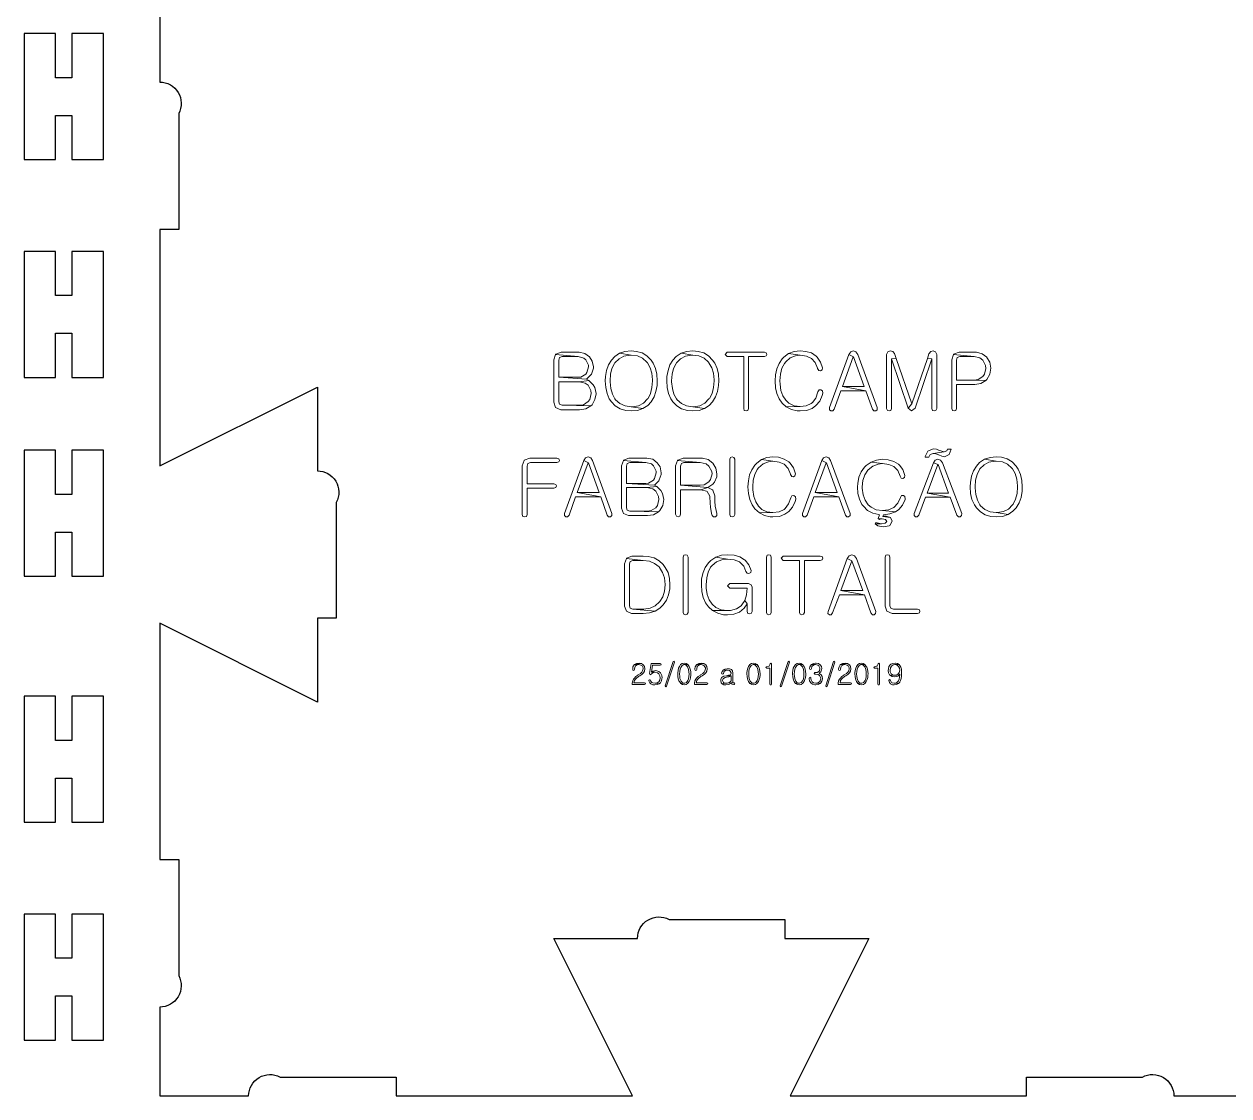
# Model space of a CAD drawing. Header units: inches. Extents: x 1074 to 1471, y 20 to 395.
# Drawn here: x 1074 to 1265.2, y 19.6 to 189.7 of the extents above; entities that cross this region are included whole.
import ezdxf

# ---------------------------------------------------------------- set-up
doc = ezdxf.new("R2010")
doc.units = ezdxf.units.IN
doc.header["$MEASUREMENT"] = 0
doc.layers.add('Texto', color=50, linetype='Continuous')

msp = doc.modelspace()

# ---------------------------------------------------------------- linework, layer by layer
msp.add_lwpolyline([(1095.56, 208.66), (1095.56, 180.46, -0.56619), (1098.56, 175.46), (1098.56, 157.06), (1095.56, 157.06), (1095.56, 119.56), (1120.56, 132.06), (1120.56, 118.76, -0.56619), (1123.56, 113.76), (1123.56, 95.36), (1120.56, 95.36), (1120.56, 82.06), (1095.56, 94.56), (1095.56, 57.06), (1098.56, 57.06), (1098.56, 38.66, -0.56619), (1095.56, 33.66), (1095.56, 19.56), (1109.66, 19.56, -0.56619), (1114.66, 22.56), (1133.06, 22.56), (1133.06, 19.56), (1170.56, 19.56), (1158.06, 44.56), (1171.36, 44.56, -0.56619), (1176.36, 47.56), (1194.76, 47.56), (1194.76, 44.56), (1208.06, 44.56), (1195.56, 19.56), (1233.06, 19.56), (1233.06, 22.56), (1251.46, 22.56, -0.56619), (1256.46, 19.56), (1284.66, 19.56, -0.56619)], format="xyb")
for points in [[(1086.63, 168.15), (1086.63, 188.15), (1081.63, 188.15), (1081.63, 181.15), (1079.03, 181.15), (1079.03, 188.15), (1074.03, 188.15), (1074.03, 168.15), (1079.03, 168.15), (1079.03, 175.15), (1081.63, 175.15), (1081.63, 168.15), (1086.63, 168.15)], [(1086.63, 133.59), (1086.63, 153.59), (1081.63, 153.59), (1081.63, 146.59), (1079.03, 146.59), (1079.03, 153.59), (1074.03, 153.59), (1074.03, 133.59), (1079.03, 133.59), (1079.03, 140.59), (1081.63, 140.59), (1081.63, 133.59), (1086.63, 133.59)], [(1086.63, 102.02), (1086.63, 122.02), (1081.63, 122.02), (1081.63, 115.02), (1079.03, 115.02), (1079.03, 122.02), (1074.03, 122.02), (1074.03, 102.02), (1079.03, 102.02), (1079.03, 109.02), (1081.63, 109.02), (1081.63, 102.02), (1086.63, 102.02)], [(1086.63, 62.98), (1086.63, 82.98), (1081.63, 82.98), (1081.63, 75.98), (1079.03, 75.98), (1079.03, 82.98), (1074.03, 82.98), (1074.03, 62.98), (1079.03, 62.98), (1079.03, 69.98), (1081.63, 69.98), (1081.63, 62.98), (1086.63, 62.98)], [(1086.63, 28.42), (1086.63, 48.42), (1081.63, 48.42), (1081.63, 41.42), (1079.03, 41.42), (1079.03, 48.42), (1074.03, 48.42), (1074.03, 28.42), (1079.03, 28.42), (1079.03, 35.42), (1081.63, 35.42), (1081.63, 28.42), (1086.63, 28.42)]]:
    msp.add_lwpolyline(points)
at = {"layer": 'Texto', "lineweight": 0}
for points in [[(1172.22, 128.64), (1172.98, 129.14), (1173.5, 129.71), (1173.98, 130.48), (1174.29, 131.36), (1174.48, 132.31), (1174.5, 133.03), (1174.43, 134.08), (1174.22, 135), (1173.84, 135.84), (1173.5, 136.34), (1172.86, 137.01), (1172.1, 137.46), (1171.22, 137.72), (1170.36, 137.79), (1169.36, 137.7), (1168.5, 137.41), (1170.36, 137.13), (1171.36, 137.01), (1172.17, 136.63), (1172.84, 136.03), (1172.93, 135.89), (1173.36, 135.12), (1173.62, 134.24), (1173.74, 133.19), (1173.74, 133.03), (1173.65, 131.98), (1173.41, 131.05), (1173.03, 130.26), (1172.93, 130.17), (1172.29, 129.5), (1171.5, 129.09), (1170.55, 128.93), (1170.36, 128.93)], [(1181.99, 128.64), (1182.75, 129.14), (1183.27, 129.71), (1183.75, 130.48), (1184.06, 131.36), (1184.23, 132.31), (1184.27, 133.03), (1184.2, 134.08), (1183.99, 135), (1183.61, 135.84), (1183.27, 136.34), (1182.63, 137.01), (1181.87, 137.46), (1180.99, 137.72), (1180.13, 137.79), (1179.13, 137.7), (1178.27, 137.41), (1180.13, 137.13), (1181.11, 137.01), (1181.94, 136.63), (1182.61, 136.03), (1182.7, 135.89), (1183.13, 135.12), (1183.39, 134.24), (1183.51, 133.19), (1183.51, 133.03), (1183.42, 131.98), (1183.18, 131.05), (1182.77, 130.26), (1182.7, 130.17), (1182.06, 129.5), (1181.27, 129.09), (1180.32, 128.93), (1180.13, 128.93)], [(1212.42, 136.58), (1212.13, 137.36), (1211.87, 137.7), (1211.44, 137.79), (1211.06, 137.63), (1210.89, 137.2), (1210.89, 128.64), (1211.01, 128.36), (1211.27, 128.26), (1211.54, 128.36), (1211.66, 128.64), (1211.66, 136.53)], [(1158.37, 137.22), (1158.08, 136.39), (1158.08, 129.64), (1158.37, 128.83), (1159.2, 128.45), (1162.18, 128.45), (1163.16, 128.62), (1163.95, 129.07)], [(1162.09, 137.58), (1159.25, 137.58), (1158.39, 137.27), (1158.37, 137.22), (1161.95, 136.89), (1162.85, 136.65), (1163.16, 136.39), (1163.57, 135.55), (1163.59, 135.24), (1163.33, 134.34), (1163.16, 134.12), (1162.37, 133.65), (1161.95, 133.6), (1158.85, 133.6), (1163.28, 133.31), (1163.97, 133.98), (1164.07, 134.12), (1164.35, 135.03), (1164.35, 135.24), (1164.19, 136.17), (1163.76, 136.86), (1163.02, 137.39), (1162.09, 137.58)], [(1158.85, 133.6), (1158.85, 136.34), (1158.97, 136.72), (1159.4, 136.89), (1161.95, 136.89)], [(1168.5, 137.41), (1167.74, 136.91), (1167.21, 136.34), (1166.74, 135.58), (1166.43, 134.69), (1166.26, 133.74), (1166.23, 133.03), (1166.31, 131.98), (1166.52, 131.05), (1166.88, 130.21), (1167.21, 129.71), (1167.83, 129.07), (1168.62, 128.59), (1169.5, 128.33), (1170.36, 128.26), (1171.36, 128.36), (1172.22, 128.64), (1170.36, 128.93), (1169.38, 129.05), (1168.55, 129.43), (1167.88, 130.02), (1167.78, 130.17), (1167.38, 130.93), (1167.12, 131.81), (1167, 132.86), (1167, 133.03), (1167.09, 134.1), (1167.31, 135), (1167.71, 135.79), (1167.78, 135.89), (1168.43, 136.55), (1169.21, 136.96), (1170.19, 137.13), (1170.36, 137.13)], [(1178.27, 137.41), (1177.51, 136.91), (1176.96, 136.34), (1176.51, 135.58), (1176.2, 134.69), (1176.03, 133.74), (1176.01, 133.03), (1176.08, 131.98), (1176.29, 131.05), (1176.65, 130.21), (1176.96, 129.71), (1177.6, 129.07), (1178.36, 128.59), (1179.27, 128.33), (1180.13, 128.26), (1181.13, 128.36), (1181.99, 128.64), (1180.13, 128.93), (1179.15, 129.05), (1178.32, 129.43), (1177.65, 130.02), (1177.55, 130.17), (1177.13, 130.93), (1176.89, 131.81), (1176.77, 132.86), (1176.77, 133.03), (1176.84, 134.1), (1177.08, 135), (1177.48, 135.79), (1177.55, 135.89), (1178.2, 136.55), (1178.98, 136.96), (1179.94, 137.13), (1180.13, 137.13)], [(1195.33, 137.36), (1194.59, 136.82), (1194.31, 136.51), (1193.81, 135.77), (1193.45, 134.93), (1193.24, 133.98), (1193.19, 133.03), (1193.26, 131.95), (1193.47, 131.02), (1193.83, 130.19), (1194.31, 129.52), (1194.97, 128.9), (1197.17, 128.95), (1196.19, 129.07), (1195.38, 129.48), (1194.88, 129.95), (1194.4, 130.64), (1194.12, 131.53), (1193.97, 132.53), (1193.95, 133.03), (1194.02, 134.1), (1194.26, 135.03), (1194.66, 135.79), (1194.88, 136.08), (1195.57, 136.7), (1196.43, 137.03), (1197.17, 137.1)], [(1204.89, 137.22), (1201.84, 128.81), (1201.81, 128.45), (1202.05, 128.26), (1202.34, 128.28), (1202.58, 128.57), (1203.63, 131.45), (1207.6, 131.45)], [(1203.86, 132.12), (1205.6, 136.84), (1205.63, 136.84)], [(1214.3, 128.71), (1214.85, 128.26), (1215.42, 128.71), (1218.04, 136.53)], [(1217.35, 136.6), (1214.87, 129.38)], [(1221.97, 133.15), (1221.97, 136.34), (1222.09, 136.72), (1222.52, 136.89), (1224.76, 136.89), (1221.5, 137.22), (1221.21, 136.39), (1221.21, 128.64), (1221.33, 128.36), (1221.59, 128.26), (1221.86, 128.36), (1221.97, 128.64), (1221.97, 132.48), (1224.86, 132.48), (1225.81, 132.62), (1226.6, 133.1)], [(1225.12, 137.58), (1222.38, 137.58), (1221.52, 137.27), (1221.5, 137.22)], [(1224.76, 136.89), (1225.69, 136.67), (1226.15, 136.32), (1226.57, 135.48), (1226.62, 135), (1226.41, 134.1), (1226.15, 133.74), (1225.41, 133.24), (1224.76, 133.15), (1221.97, 133.15), (1226.6, 133.1), (1226.76, 133.27), (1227.24, 134.08), (1227.41, 135.03), (1227.24, 135.98), (1226.79, 136.77), (1226.76, 136.79), (1226.05, 137.34), (1225.12, 137.58)], [(1159.4, 129.17), (1158.97, 129.33), (1158.85, 129.69), (1158.85, 132.91), (1162.11, 132.91), (1163.66, 133.1), (1163.28, 133.31)], [(1162.11, 132.91), (1163.04, 132.69), (1163.52, 132.34), (1163.95, 131.5), (1163.99, 131.02), (1163.78, 130.1), (1163.54, 129.74), (1162.78, 129.24), (1162.18, 129.17), (1159.4, 129.17), (1163.95, 129.07), (1164.14, 129.26), (1164.61, 130.07), (1164.78, 131), (1164.78, 131.02), (1164.59, 131.98), (1164.33, 132.43), (1163.66, 133.1)], [(1194.97, 128.9), (1195.78, 128.48), (1196.71, 128.26), (1197.17, 128.26), (1198.19, 128.36), (1199.05, 128.67), (1199.67, 129.12), (1200.27, 129.81), (1200.67, 130.69), (1200.77, 131.07), (1200.72, 131.45), (1200.46, 131.62), (1200.17, 131.6), (1199.98, 131.31), (1199.65, 130.31), (1199.12, 129.6), (1198.93, 129.45), (1198.14, 129.07), (1197.17, 128.95)], [(1172.84, 120.78), (1170, 120.78), (1169.14, 120.44), (1169.12, 120.4), (1172.67, 120.09), (1173.6, 119.85), (1173.91, 119.56), (1174.31, 118.73), (1174.34, 118.42), (1174.08, 117.54), (1173.91, 117.3), (1173.12, 116.82), (1172.67, 116.77), (1169.6, 116.77), (1174.03, 116.51), (1174.72, 117.16), (1174.81, 117.32), (1175.1, 118.2), (1175.1, 118.42), (1174.93, 119.37), (1174.5, 120.04), (1173.77, 120.59), (1172.84, 120.78)], [(1181.32, 120.09), (1182.25, 119.87), (1182.7, 119.51), (1183.13, 118.68), (1183.18, 118.28), (1182.94, 117.37), (1182.7, 117.04), (1181.94, 116.56), (1181.32, 116.46), (1178.17, 116.46), (1182.49, 116.13), (1183.3, 116.63), (1183.56, 116.94), (1183.92, 117.8), (1183.96, 118.28), (1183.8, 119.2), (1183.32, 119.99), (1182.58, 120.54), (1181.68, 120.75), (1181.39, 120.78), (1178.6, 120.78), (1177.75, 120.44), (1177.7, 120.4)], [(1186.01, 120.59), (1186.01, 111.84), (1186.13, 111.53), (1186.4, 111.44), (1186.66, 111.53), (1186.78, 111.84), (1186.78, 120.59), (1186.66, 120.9), (1186.4, 120.99), (1186.13, 120.9), (1186.01, 120.59)], [(1191.04, 120.54), (1190.3, 119.99), (1189.99, 119.68), (1189.49, 118.94), (1189.14, 118.11), (1188.95, 117.16), (1188.87, 116.2), (1188.95, 115.15), (1189.16, 114.2), (1189.54, 113.37), (1189.99, 112.72), (1190.69, 112.08), (1192.85, 112.13), (1191.9, 112.27), (1191.07, 112.65), (1190.57, 113.13), (1190.11, 113.84), (1189.8, 114.7), (1189.66, 115.73), (1189.66, 116.2), (1189.73, 117.27), (1189.97, 118.2), (1190.35, 118.99), (1190.57, 119.25), (1191.28, 119.87), (1192.14, 120.21), (1192.85, 120.3)], [(1218.26, 121.52), (1218.69, 121.45), (1219.14, 121.28), (1219.19, 121.28), (1219.64, 121.09), (1220.09, 120.99), (1220.83, 121.33), (1221.12, 122.21), (1220.52, 122.21), (1220.43, 121.92), (1220.04, 121.8)], [(1226.41, 120.59), (1225.64, 120.09), (1225.12, 119.51), (1224.67, 118.75), (1224.36, 117.89), (1224.19, 116.92), (1224.14, 116.2), (1224.21, 115.15), (1224.43, 114.22), (1224.81, 113.39), (1225.12, 112.91), (1225.76, 112.25), (1226.53, 111.77), (1227.41, 111.51), (1228.27, 111.44), (1229.27, 111.53), (1230.15, 111.84), (1228.27, 112.13), (1227.29, 112.25), (1226.45, 112.6), (1225.79, 113.22), (1225.69, 113.34), (1225.29, 114.11), (1225.03, 115.01), (1224.93, 116.04), (1224.91, 116.2), (1225, 117.27), (1225.24, 118.2), (1225.62, 118.97), (1225.69, 119.09), (1226.34, 119.73), (1227.12, 120.13), (1228.1, 120.3), (1228.27, 120.3)], [(1230.15, 111.84), (1230.89, 112.34), (1231.44, 112.91), (1231.89, 113.68), (1232.22, 114.53), (1232.39, 115.51), (1232.41, 116.2), (1232.34, 117.25), (1232.13, 118.18), (1231.75, 119.01), (1231.44, 119.51), (1230.79, 120.18), (1230.01, 120.66), (1229.12, 120.92), (1228.27, 120.99), (1227.29, 120.9), (1226.41, 120.59), (1228.27, 120.3), (1229.27, 120.18), (1230.08, 119.82), (1230.77, 119.2), (1230.86, 119.09), (1231.27, 118.32), (1231.53, 117.42), (1231.65, 116.39), (1231.65, 116.2), (1231.58, 115.15), (1231.34, 114.25), (1230.94, 113.46), (1230.86, 113.34), (1230.22, 112.7), (1229.41, 112.29), (1228.46, 112.13), (1228.27, 112.13)], [(1162.83, 120.4), (1159.75, 111.98), (1159.75, 111.65), (1159.97, 111.44), (1160.25, 111.46), (1160.49, 111.75), (1161.54, 114.63), (1165.52, 114.63)], [(1161.8, 115.32), (1163.52, 120.04), (1163.57, 120.04)], [(1169.12, 120.4), (1168.83, 119.56), (1168.83, 112.84), (1169.12, 112.01), (1169.95, 111.65), (1172.93, 111.65), (1173.91, 111.79), (1174.69, 112.27)], [(1169.6, 116.77), (1169.6, 119.51), (1169.71, 119.9), (1170.14, 120.09), (1172.67, 120.09)], [(1178.17, 116.46), (1178.17, 119.51), (1178.32, 119.9), (1178.72, 120.09), (1181.32, 120.09), (1177.7, 120.4), (1177.41, 119.56), (1177.41, 111.87), (1177.53, 111.56), (1177.79, 111.44), (1178.05, 111.56), (1178.17, 111.87), (1178.17, 115.77), (1181.39, 115.77), (1182.49, 116.13)], [(1200.6, 120.4), (1197.52, 111.98), (1197.52, 111.65), (1197.74, 111.44), (1198.02, 111.46), (1198.26, 111.75), (1199.31, 114.63), (1203.29, 114.63)], [(1199.57, 115.32), (1201.29, 120.04), (1201.34, 120.04)], [(1208.42, 120.13), (1207.65, 119.61), (1207.37, 119.32), (1206.84, 118.59), (1206.48, 117.73), (1206.29, 116.77), (1206.27, 116.23), (1206.34, 115.18), (1206.58, 114.25), (1206.96, 113.44), (1207.2, 113.13), (1207.87, 112.48), (1208.68, 112.03), (1209.63, 111.82), (1209.77, 111.79), (1209.56, 111.2)], [(1210.25, 112.46), (1209.25, 112.58), (1208.44, 112.99), (1207.94, 113.39), (1207.46, 114.11), (1207.15, 114.96), (1207.03, 116.01), (1207.03, 116.23), (1207.13, 117.25), (1207.41, 118.13), (1207.91, 118.87), (1207.94, 118.9), (1208.68, 119.49), (1209.54, 119.82), (1210.25, 119.9)], [(1218.3, 120.02), (1215.25, 111.98), (1215.23, 111.65), (1215.47, 111.44), (1215.75, 111.46), (1215.97, 111.75), (1217.07, 114.56), (1220.95, 114.56)], [(1217.3, 115.23), (1219, 119.78), (1219.04, 119.78)], [(1170.14, 112.34), (1169.71, 112.51), (1169.6, 112.89), (1169.6, 116.11), (1172.86, 116.11), (1174.41, 116.27), (1174.03, 116.51)], [(1172.86, 116.11), (1173.79, 115.89), (1174.27, 115.51), (1174.69, 114.7), (1174.74, 114.22), (1174.53, 113.27), (1174.29, 112.91), (1173.53, 112.44), (1172.93, 112.34), (1170.14, 112.34), (1174.69, 112.27), (1174.89, 112.46), (1175.36, 113.25), (1175.53, 114.2), (1175.53, 114.22), (1175.34, 115.15), (1175.08, 115.63), (1174.41, 116.27)], [(1181.39, 115.77), (1182.32, 115.54), (1182.39, 115.49), (1182.84, 114.72), (1182.84, 114.68), (1182.87, 113.65), (1182.92, 113.01), (1183.11, 111.98), (1183.2, 111.67), (1183.42, 111.46), (1183.73, 111.46), (1183.96, 111.65), (1183.96, 112.01), (1183.73, 112.94), (1183.7, 113.1), (1183.63, 114.01), (1183.63, 114.77), (1183.32, 115.68), (1183.25, 115.77), (1182.49, 116.13)], [(1190.69, 112.08), (1191.5, 111.65), (1192.42, 111.46), (1192.85, 111.44), (1193.88, 111.53), (1194.76, 111.87), (1195.38, 112.29), (1195.95, 113.01), (1196.36, 113.89), (1196.48, 114.27), (1196.43, 114.63), (1196.17, 114.82), (1195.86, 114.77), (1195.67, 114.49), (1195.33, 113.51), (1194.81, 112.79), (1194.64, 112.63), (1193.83, 112.25), (1192.85, 112.13)], [(1209.08, 110.34), (1209.51, 110.03), (1210.35, 109.86), (1211.3, 110.05), (1211.37, 110.1), (1211.78, 110.77), (1211.49, 111.36)], [(1210.2, 111.13), (1210.7, 111.05), (1210.92, 110.72), (1210.66, 110.46), (1210.06, 110.36)], [(1210.3, 111.53), (1210.39, 111.79), (1211.39, 111.91), (1212.28, 112.25)], [(1174.15, 96.49), (1174.91, 96.95), (1175.43, 97.47), (1175.96, 98.21), (1176.29, 99.07), (1176.48, 100.02), (1176.51, 100.66), (1176.43, 101.69), (1176.2, 102.62), (1175.77, 103.43), (1175.43, 103.88), (1174.77, 104.5), (1173.98, 104.93), (1173.07, 105.17), (1172.26, 105.24), (1170.48, 105.24), (1169.62, 104.91), (1169.6, 104.86)], [(1178.6, 105.05), (1178.6, 96.3), (1178.72, 95.99), (1179.01, 95.9), (1179.25, 95.99), (1179.39, 96.3), (1179.39, 105.05), (1179.25, 105.36), (1179.01, 105.45), (1178.72, 105.36), (1178.6, 105.05)], [(1191.81, 105.05), (1191.81, 96.3), (1191.92, 95.99), (1192.19, 95.9), (1192.45, 95.99), (1192.57, 96.3), (1192.57, 105.05), (1192.45, 105.36), (1192.19, 105.45), (1191.92, 105.36), (1191.81, 105.05)], [(1172.26, 104.55), (1173.24, 104.43), (1174.08, 104.07), (1174.79, 103.5), (1174.86, 103.41), (1175.34, 102.64), (1175.62, 101.76), (1175.74, 100.74), (1175.74, 100.66), (1175.65, 99.64), (1175.36, 98.76), (1174.89, 98), (1174.86, 97.95), (1174.17, 97.33), (1173.36, 96.95), (1172.38, 96.8), (1170.62, 96.8)], [(1183.77, 105.05), (1183.01, 104.55), (1182.61, 104.14), (1182.11, 103.43), (1181.75, 102.6), (1181.53, 101.64), (1181.49, 100.66), (1181.56, 99.62), (1181.77, 98.66), (1182.13, 97.83), (1182.61, 97.19), (1183.27, 96.57)], [(1185.63, 96.59), (1184.63, 96.71), (1183.8, 97.07), (1183.18, 97.59), (1182.73, 98.28), (1182.42, 99.14), (1182.27, 100.16), (1182.25, 100.66), (1182.34, 101.76), (1182.58, 102.67), (1182.96, 103.45), (1183.18, 103.72), (1183.87, 104.31), (1184.73, 104.64), (1185.63, 104.76)], [(1204.65, 104.86), (1201.6, 96.45), (1201.58, 96.11), (1201.81, 95.9), (1202.1, 95.92), (1202.31, 96.21), (1203.39, 99.09), (1207.37, 99.09)], [(1203.63, 99.78), (1205.34, 104.5), (1205.39, 104.5)], [(1188.4, 98.19), (1187.92, 97.5), (1187.8, 97.35), (1187.04, 96.85), (1186.13, 96.61), (1185.63, 96.59), (1183.27, 96.57), (1184.08, 96.16), (1185.01, 95.92), (1185.63, 95.9), (1186.66, 95.99), (1187.52, 96.33), (1187.56, 96.35), (1188.3, 96.95), (1188.75, 97.64)], [(1171.56, 88), (1171.91, 87.92), (1172.08, 87.8), (1172.23, 87.5), (1172.24, 87.35), (1172.17, 87), (1172.05, 86.79), (1171.83, 86.6), (1171.47, 86.37), (1171.43, 86.34), (1171.1, 86.11), (1170.86, 85.87), (1170.74, 85.72), (1170.59, 85.41), (1170.51, 85.06), (1170.5, 84.86), (1172.47, 84.86), (1172.57, 84.9), (1172.6, 84.99), (1172.57, 85.08), (1172.47, 85.11), (1170.8, 85.11), (1170.89, 85.47), (1170.99, 85.64), (1171.19, 85.86), (1171.5, 86.1), (1171.64, 86.19), (1171.73, 86.25), (1172.1, 86.49), (1172.31, 86.69), (1172.48, 86.98), (1172.53, 87.35), (1172.46, 87.7), (1172.28, 87.97), (1172.01, 88.17)], [(1171.66, 88.25), (1172.01, 88.17), (1171.19, 88.2), (1170.9, 88.04)], [(1177.02, 88.48), (1175.76, 84.62), (1175.83, 84.49), (1175.98, 84.57), (1177.22, 88.42), (1177.15, 88.55), (1177.02, 88.48)], [(1178.78, 85.04), (1178.49, 85.13), (1178.26, 85.39), (1178.21, 85.49), (1178.1, 85.81), (1178.05, 86.17), (1178.03, 86.51), (1178.05, 86.91), (1178.11, 87.27), (1178.21, 87.55), (1178.42, 87.86), (1178.7, 88), (1178.78, 88), (1179.33, 88.03), (1179.07, 88.21), (1178.78, 88.26), (1178.46, 88.19), (1178.19, 88), (1178, 87.72), (1177.87, 87.42), (1177.79, 87.07), (1177.75, 86.69), (1177.74, 86.52), (1177.76, 86.13), (1177.83, 85.76), (1177.94, 85.44), (1178, 85.32), (1178.22, 85.02)], [(1178.78, 88), (1179.08, 87.91), (1179.3, 87.63), (1179.35, 87.55), (1179.46, 87.24), (1179.52, 86.88), (1179.54, 86.51), (1179.51, 86.12), (1179.45, 85.77), (1179.35, 85.49), (1179.14, 85.18), (1178.86, 85.04), (1178.78, 85.04), (1178.22, 85.02), (1178.49, 84.83), (1178.78, 84.78), (1179.1, 84.85), (1179.36, 85.04), (1179.56, 85.32), (1179.69, 85.63), (1179.78, 85.97), (1179.82, 86.35), (1179.82, 86.52), (1179.8, 86.92), (1179.73, 87.28), (1179.62, 87.59), (1179.56, 87.72), (1179.33, 88.03)], [(1181.45, 88), (1181.79, 87.92), (1181.96, 87.8), (1182.12, 87.5), (1182.13, 87.35), (1182.06, 87), (1181.93, 86.79), (1181.71, 86.6), (1181.36, 86.37), (1181.33, 86.34), (1180.99, 86.11), (1180.74, 85.87), (1180.62, 85.72), (1180.47, 85.41), (1180.4, 85.06), (1180.39, 84.86), (1182.36, 84.86), (1182.46, 84.9), (1182.49, 84.99), (1182.46, 85.08), (1182.36, 85.11), (1180.68, 85.11), (1180.77, 85.47), (1180.87, 85.64), (1181.08, 85.86), (1181.39, 86.1), (1181.53, 86.19), (1181.62, 86.25), (1181.98, 86.49), (1182.2, 86.69), (1182.37, 86.98), (1182.42, 87.35), (1182.36, 87.7), (1182.18, 87.97), (1181.9, 88.17)], [(1181.55, 88.25), (1181.9, 88.17), (1181.08, 88.2), (1180.78, 88.04)], [(1189.77, 85.04), (1189.48, 85.13), (1189.24, 85.39), (1189.19, 85.49), (1189.09, 85.81), (1189.02, 86.17), (1189.01, 86.51), (1189.03, 86.91), (1189.09, 87.27), (1189.19, 87.55), (1189.41, 87.86), (1189.69, 88), (1189.77, 88), (1190.32, 88.03), (1190.04, 88.21), (1189.77, 88.26), (1189.45, 88.19), (1189.18, 88), (1188.98, 87.72), (1188.85, 87.42), (1188.76, 87.07), (1188.72, 86.69), (1188.72, 86.52), (1188.74, 86.13), (1188.81, 85.76), (1188.92, 85.44), (1188.98, 85.32), (1189.2, 85.02)], [(1189.77, 88), (1190.05, 87.91), (1190.29, 87.63), (1190.33, 87.55), (1190.44, 87.24), (1190.51, 86.88), (1190.53, 86.51), (1190.5, 86.12), (1190.43, 85.77), (1190.33, 85.49), (1190.11, 85.18), (1189.85, 85.04), (1189.77, 85.04), (1189.2, 85.02), (1189.48, 84.83), (1189.77, 84.78), (1190.08, 84.85), (1190.35, 85.04), (1190.55, 85.32), (1190.68, 85.63), (1190.77, 85.97), (1190.81, 86.35), (1190.81, 86.52), (1190.79, 86.92), (1190.72, 87.28), (1190.61, 87.59), (1190.55, 87.72), (1190.32, 88.03)], [(1195.25, 88.48), (1193.98, 84.62), (1194.05, 84.49), (1194.2, 84.57), (1195.45, 88.42), (1195.37, 88.55), (1195.25, 88.48)], [(1197, 85.04), (1196.71, 85.13), (1196.48, 85.39), (1196.43, 85.49), (1196.32, 85.81), (1196.26, 86.17), (1196.24, 86.51), (1196.26, 86.91), (1196.33, 87.27), (1196.43, 87.55), (1196.64, 87.86), (1196.92, 88), (1197, 88), (1197.56, 88.03), (1197.28, 88.21), (1197, 88.26), (1196.68, 88.19), (1196.41, 88), (1196.21, 87.72), (1196.08, 87.42), (1196, 87.07), (1195.96, 86.69), (1195.95, 86.52), (1195.98, 86.13), (1196.04, 85.76), (1196.15, 85.44), (1196.21, 85.32), (1196.44, 85.02)], [(1197, 88), (1197.29, 87.91), (1197.52, 87.63), (1197.57, 87.55), (1197.68, 87.24), (1197.74, 86.88), (1197.76, 86.51), (1197.74, 86.12), (1197.67, 85.77), (1197.57, 85.49), (1197.35, 85.18), (1197.07, 85.04), (1197, 85.04), (1196.44, 85.02), (1196.72, 84.83), (1197, 84.78), (1197.32, 84.85), (1197.59, 85.04), (1197.78, 85.32), (1197.91, 85.63), (1198, 85.97), (1198.04, 86.35), (1198.05, 86.52), (1198.02, 86.92), (1197.96, 87.28), (1197.85, 87.59), (1197.78, 87.72), (1197.56, 88.03)], [(1200.33, 84.99), (1200.44, 85.1), (1200.63, 85.38), (1200.7, 85.73), (1200.7, 85.77), (1200.64, 86.13), (1200.52, 86.37), (1200.24, 86.6), (1200.17, 86.63), (1200.43, 86.86), (1200.57, 87.18), (1200.59, 87.37), (1200.53, 87.71), (1200.36, 87.98), (1200.08, 88.17), (1199.72, 88.26), (1199.62, 88.26), (1199.26, 88.2), (1198.96, 88.04)], [(1199.62, 88), (1199.98, 87.92), (1200.13, 87.81), (1200.3, 87.51), (1200.31, 87.37), (1200.21, 87.03), (1200.13, 86.94), (1199.84, 86.77), (1199.62, 86.75), (1199.49, 86.75), (1199.37, 86.62), (1199.49, 86.5), (1199.65, 86.5), (1200.02, 86.43), (1200.24, 86.28), (1200.41, 85.98), (1200.43, 85.77), (1200.35, 85.42), (1200.24, 85.26), (1199.95, 85.09), (1199.65, 85.04)], [(1202.48, 88.48), (1201.22, 84.62), (1201.29, 84.49), (1201.43, 84.57), (1202.68, 88.42), (1202.61, 88.55), (1202.48, 88.48)], [(1204.24, 88), (1204.6, 87.92), (1204.76, 87.8), (1204.92, 87.5), (1204.94, 87.35), (1204.87, 87), (1204.73, 86.79), (1204.51, 86.6), (1204.15, 86.37), (1204.12, 86.34), (1203.8, 86.11), (1203.54, 85.87), (1203.43, 85.72), (1203.27, 85.41), (1203.19, 85.06), (1203.19, 84.86), (1205.16, 84.86), (1205.26, 84.9), (1205.29, 84.99), (1205.26, 85.08), (1205.16, 85.11), (1203.49, 85.11), (1203.57, 85.47), (1203.67, 85.64), (1203.88, 85.86), (1204.18, 86.1), (1204.32, 86.19), (1204.41, 86.25), (1204.78, 86.49), (1205, 86.69), (1205.17, 86.98), (1205.22, 87.35), (1205.16, 87.7), (1204.98, 87.97), (1204.7, 88.17)], [(1204.35, 88.25), (1204.7, 88.17), (1203.88, 88.2), (1203.58, 88.04)], [(1206.89, 85.04), (1206.59, 85.13), (1206.37, 85.39), (1206.32, 85.49), (1206.21, 85.81), (1206.15, 86.17), (1206.13, 86.51), (1206.15, 86.91), (1206.22, 87.27), (1206.32, 87.55), (1206.53, 87.86), (1206.8, 88), (1206.89, 88), (1207.45, 88.03), (1207.17, 88.21), (1206.89, 88.26), (1206.57, 88.19), (1206.3, 88), (1206.11, 87.72), (1205.98, 87.42), (1205.89, 87.07), (1205.85, 86.69), (1205.85, 86.52), (1205.87, 86.13), (1205.93, 85.76), (1206.05, 85.44), (1206.11, 85.32), (1206.33, 85.02)], [(1206.89, 88), (1207.18, 87.91), (1207.41, 87.63), (1207.46, 87.55), (1207.57, 87.24), (1207.63, 86.88), (1207.64, 86.51), (1207.63, 86.12), (1207.56, 85.77), (1207.46, 85.49), (1207.24, 85.18), (1206.96, 85.04), (1206.89, 85.04), (1206.33, 85.02), (1206.6, 84.83), (1206.89, 84.78), (1207.21, 84.85), (1207.48, 85.04), (1207.66, 85.32), (1207.8, 85.63), (1207.88, 85.97), (1207.92, 86.35), (1207.93, 86.52), (1207.91, 86.92), (1207.84, 87.28), (1207.73, 87.59), (1207.66, 87.72), (1207.45, 88.03)], [(1212.19, 88), (1212.54, 87.93), (1212.77, 87.73), (1212.92, 87.44), (1212.97, 87.11), (1212.89, 86.76), (1212.74, 86.53)], [(1212.75, 84.99), (1212.97, 85.23), (1212.99, 85.25), (1213.09, 85.5), (1213.17, 85.81), (1213.22, 86.19), (1213.25, 86.62), (1213.25, 86.83), (1213.22, 87.26), (1213.14, 87.61), (1213, 87.89), (1212.9, 88)], [(1174.82, 84.97), (1175, 85.14), (1175.17, 85.42), (1175.24, 85.78), (1175.25, 85.92), (1175.2, 86.29), (1175.06, 86.6), (1174.99, 86.7), (1174.73, 86.93), (1174.41, 87.04), (1174.23, 87.05), (1173.87, 86.99), (1173.85, 86.99), (1173.57, 86.81)], [(1174.18, 86.8), (1174.53, 86.72), (1174.76, 86.52), (1174.92, 86.23), (1174.96, 85.92), (1174.9, 85.56), (1174.75, 85.3), (1174.48, 85.1), (1174.15, 85.04)], [(1185.46, 86.25), (1185.06, 86.16), (1184.78, 86), (1184.71, 85.94), (1184.58, 85.63), (1184.57, 85.48), (1184.65, 85.13), (1184.78, 84.97)], [(1185.6, 87.11), (1185.98, 87.05), (1186.08, 86.99), (1186.23, 86.68), (1186.23, 86.65), (1186.09, 86.39), (1185.82, 86.31), (1185.46, 86.25), (1186.23, 86.21), (1186.23, 85.44), (1185.98, 85.19), (1185.92, 85.16), (1185.59, 85.05), (1185.39, 85.04), (1184.78, 84.97), (1185.06, 84.82), (1185.39, 84.78), (1185.76, 84.83), (1185.92, 84.89), (1186.23, 85.09), (1186.23, 85.1)], [(1185.39, 85.04), (1185.04, 85.12), (1184.99, 85.16), (1184.86, 85.47), (1184.86, 85.48), (1184.97, 85.81), (1185, 85.83), (1185.28, 85.97), (1185.47, 86), (1185.86, 86.07), (1186, 86.11), (1186.23, 86.21)], [(1186.54, 85.13), (1186.5, 85.24), (1186.5, 86.67), (1186.41, 87.02), (1186.25, 87.21), (1185.94, 87.33), (1185.6, 87.36), (1185.22, 87.3), (1185, 87.19)], [(1211.48, 86.27), (1211.78, 86.1), (1212.11, 86.06), (1212.47, 86.11), (1212.66, 86.19), (1212.94, 86.42), (1212.97, 86.47), (1212.74, 86.53), (1212.45, 86.35), (1212.18, 86.31)], [(1212.97, 86.47), (1212.93, 86.03), (1212.86, 85.68), (1212.76, 85.41), (1212.53, 85.16), (1212.22, 85.04), (1212.1, 85.04)]]:
    msp.add_lwpolyline(points, dxfattribs=at)
for points in [[(1197.17, 137.79), (1196.19, 137.7), (1195.33, 137.36), (1197.17, 137.1), (1198.17, 136.98), (1198.95, 136.6), (1199.57, 135.96), (1199.93, 135.05), (1199.93, 134.98), (1200.12, 134.67), (1200.41, 134.62), (1200.65, 134.77), (1200.72, 135.1), (1200.41, 136.03), (1199.88, 136.79), (1199.69, 136.98), (1198.95, 137.46), (1198.05, 137.72)], [(1205.63, 137.79), (1205.2, 137.65), (1204.89, 137.22), (1205.63, 136.84), (1207.34, 132.12), (1203.86, 132.12), (1207.6, 131.45), (1208.63, 128.57), (1208.87, 128.28), (1209.15, 128.28), (1209.37, 128.45), (1209.39, 128.81), (1206.32, 137.22), (1206.01, 137.65)], [(1218.28, 137.79), (1217.88, 137.7), (1217.59, 137.34), (1217.35, 136.6), (1218.04, 136.53), (1218.04, 128.64), (1218.16, 128.36), (1218.42, 128.26), (1218.71, 128.36), (1218.83, 128.64), (1218.83, 137.2), (1218.66, 137.63)], [(1191.5, 137.58), (1185.56, 137.58), (1185.28, 137.24), (1185.56, 136.89), (1188.21, 136.89), (1188.21, 128.64), (1188.3, 128.36), (1188.59, 128.26), (1188.85, 128.36), (1188.97, 128.64), (1188.97, 136.89), (1191.5, 136.89), (1191.78, 137.01), (1191.9, 137.24), (1191.78, 137.48)], [(1212.42, 136.58), (1211.66, 136.53), (1214.3, 128.71), (1214.87, 129.38)], [(1158.56, 120.78), (1154.25, 120.78), (1153.39, 120.44), (1153.37, 120.4), (1153.08, 119.56), (1153.08, 111.84), (1153.18, 111.53), (1153.46, 111.44), (1153.72, 111.53), (1153.84, 111.84), (1153.84, 116.01), (1158.08, 116.01), (1158.39, 116.13), (1158.49, 116.37), (1158.39, 116.58), (1158.08, 116.7), (1153.84, 116.7), (1153.84, 119.51), (1153.96, 119.9), (1154.39, 120.09), (1158.56, 120.09), (1158.87, 120.18), (1158.97, 120.42), (1158.87, 120.68)], [(1163.54, 120.97), (1163.11, 120.83), (1162.83, 120.4), (1163.57, 120.04), (1165.26, 115.32), (1161.8, 115.32), (1165.52, 114.63), (1166.57, 111.75), (1166.78, 111.46), (1167.09, 111.46), (1167.31, 111.65), (1167.31, 111.98), (1164.23, 120.4), (1163.95, 120.83)], [(1192.85, 120.99), (1191.9, 120.87), (1191.04, 120.54), (1192.85, 120.3), (1193.85, 120.16), (1194.64, 119.8), (1195.26, 119.13), (1195.62, 118.23), (1195.64, 118.18), (1195.83, 117.85), (1196.09, 117.8), (1196.33, 117.97), (1196.43, 118.28), (1196.12, 119.23), (1195.59, 119.99), (1195.38, 120.18), (1194.64, 120.63), (1193.74, 120.92)], [(1201.31, 120.97), (1200.88, 120.83), (1200.6, 120.4), (1201.34, 120.04), (1203.03, 115.32), (1199.57, 115.32), (1203.29, 114.63), (1204.34, 111.75), (1204.55, 111.46), (1204.86, 111.46), (1205.08, 111.65), (1205.08, 111.98), (1202, 120.4), (1201.72, 120.83)], [(1210.25, 120.59), (1209.27, 120.47), (1208.42, 120.13), (1210.25, 119.9), (1211.25, 119.78), (1212.04, 119.44), (1212.66, 118.8), (1213.01, 117.92), (1213.21, 117.58), (1213.47, 117.54), (1213.73, 117.7), (1213.8, 118.04), (1213.47, 118.97), (1212.92, 119.68), (1212.78, 119.82), (1212.01, 120.25), (1211.11, 120.52)], [(1218.26, 122.26), (1217.42, 121.9), (1217.4, 121.87), (1216.99, 121.02), (1216.99, 120.94), (1217.59, 120.94), (1217.78, 121.35), (1218.26, 121.52), (1220.04, 121.8), (1219.62, 121.87), (1219.16, 122.04), (1219.14, 122.04), (1218.81, 122.18)], [(1219.02, 120.59), (1218.61, 120.44), (1218.3, 120.02), (1219.04, 119.78), (1220.71, 115.23), (1217.3, 115.23), (1220.95, 114.56), (1222.05, 111.75), (1222.28, 111.46), (1222.57, 111.46), (1222.78, 111.65), (1222.81, 111.98), (1219.73, 120.02), (1219.42, 120.44)], [(1213.54, 114.87), (1213.23, 114.82), (1213.06, 114.53), (1212.66, 113.63), (1212.04, 112.96), (1212.01, 112.94), (1211.2, 112.58), (1210.25, 112.46), (1212.28, 112.25), (1212.8, 112.6), (1213.4, 113.32), (1213.82, 114.2), (1213.85, 114.32), (1213.8, 114.7)], [(1209.56, 111.2), (1209.73, 111.05), (1209.99, 111.13), (1210.2, 111.13)], [(1210.8, 111.58), (1210.51, 111.58), (1210.3, 111.53), (1211.49, 111.36)], [(1209.18, 110.58), (1209.08, 110.34), (1210.06, 110.36), (1209.58, 110.44)], [(1185.63, 105.45), (1184.66, 105.36), (1183.77, 105.05), (1185.63, 104.76), (1186.68, 104.64), (1187.52, 104.33), (1187.61, 104.26), (1188.25, 103.62), (1188.56, 102.79), (1188.75, 102.52), (1189.04, 102.45), (1189.33, 102.62), (1189.37, 102.95), (1189.04, 103.83), (1188.45, 104.57), (1188.33, 104.64), (1187.59, 105.1), (1186.68, 105.36)], [(1200.36, 105.24), (1194.45, 105.24), (1194.14, 104.88), (1194.45, 104.55), (1197.07, 104.55), (1197.07, 96.28), (1197.19, 95.99), (1197.45, 95.9), (1197.72, 95.99), (1197.83, 96.28), (1197.83, 104.55), (1200.36, 104.55), (1200.65, 104.64), (1200.77, 104.88), (1200.65, 105.14)], [(1205.36, 105.43), (1204.96, 105.29), (1204.65, 104.86), (1205.39, 104.5), (1207.1, 99.78), (1203.63, 99.78), (1207.37, 99.09), (1208.39, 96.21), (1208.63, 95.92), (1208.92, 95.92), (1209.13, 96.11), (1209.15, 96.45), (1206.08, 104.86), (1205.77, 105.29)], [(1211.04, 105.45), (1210.77, 105.36), (1210.66, 105.05), (1210.66, 97.3), (1210.94, 96.47), (1211.78, 96.11), (1215.78, 96.11), (1216.09, 96.21), (1216.18, 96.45), (1216.09, 96.71), (1215.78, 96.8), (1211.97, 96.8), (1211.54, 96.97), (1211.42, 97.35), (1211.42, 105.05), (1211.3, 105.36)], [(1169.6, 104.86), (1169.31, 104.02), (1169.31, 97.3), (1169.6, 96.47), (1170.43, 96.11), (1172.26, 96.11), (1173.26, 96.21), (1174.15, 96.49), (1170.62, 96.8), (1170.19, 96.97), (1170.07, 97.35), (1170.07, 103.98), (1170.19, 104.36), (1170.62, 104.55), (1172.26, 104.55)], [(1188.97, 100.86), (1185.99, 100.86), (1185.66, 100.52), (1185.99, 100.16), (1188.75, 100.16), (1188.66, 99.09), (1188.4, 98.19), (1188.75, 97.64), (1188.75, 96.45), (1188.87, 96.14), (1189.16, 96.04), (1189.4, 96.14), (1189.54, 96.45), (1189.54, 100.28), (1189.37, 100.69)], [(1170.9, 88.04), (1170.83, 87.97), (1170.64, 87.67), (1170.59, 87.35), (1170.59, 87.23), (1170.63, 87.11), (1170.73, 87.07), (1170.83, 87.11), (1170.88, 87.22), (1170.88, 87.35), (1170.97, 87.69), (1171.04, 87.8), (1171.33, 87.97), (1171.56, 88)], [(1174.94, 88.18), (1173.5, 88.18), (1173.28, 86.58), (1173.35, 86.4), (1173.55, 86.48), (1173.79, 86.7), (1174.13, 86.8), (1174.18, 86.8), (1173.57, 86.81), (1173.74, 87.93), (1174.94, 87.93), (1175.06, 87.97), (1175.1, 88.05), (1175.05, 88.14)], [(1180.78, 88.04), (1180.71, 87.97), (1180.53, 87.67), (1180.47, 87.35), (1180.47, 87.23), (1180.51, 87.11), (1180.61, 87.07), (1180.71, 87.11), (1180.76, 87.22), (1180.76, 87.35), (1180.85, 87.69), (1180.93, 87.8), (1181.22, 87.97), (1181.45, 88)], [(1192.51, 88.26), (1192.39, 88.14), (1192.27, 87.81), (1192.23, 87.76), (1191.9, 87.66), (1191.84, 87.66), (1191.74, 87.56), (1191.86, 87.46), (1192.35, 87.46), (1192.35, 84.95), (1192.39, 84.82), (1192.49, 84.78), (1192.58, 84.82), (1192.63, 84.95), (1192.63, 88.14)], [(1198.96, 88.04), (1198.91, 87.98), (1198.72, 87.68), (1198.67, 87.37), (1198.71, 87.26), (1198.8, 87.22), (1198.89, 87.26), (1198.94, 87.37), (1199.03, 87.71), (1199.11, 87.81), (1199.39, 87.98), (1199.62, 88)], [(1203.58, 88.04), (1203.51, 87.97), (1203.33, 87.67), (1203.27, 87.35), (1203.27, 87.23), (1203.31, 87.11), (1203.41, 87.07), (1203.51, 87.11), (1203.56, 87.22), (1203.56, 87.35), (1203.65, 87.69), (1203.73, 87.8), (1204.02, 87.97), (1204.24, 88)], [(1209.64, 88.26), (1209.52, 88.14), (1209.4, 87.81), (1209.35, 87.76), (1209.01, 87.66), (1208.96, 87.66), (1208.86, 87.56), (1208.97, 87.46), (1209.47, 87.46), (1209.47, 84.95), (1209.52, 84.82), (1209.62, 84.78), (1209.71, 84.82), (1209.76, 84.95), (1209.76, 88.14)], [(1212.24, 88.26), (1211.85, 88.21), (1211.55, 88.06), (1211.43, 87.96), (1211.26, 87.69), (1211.17, 87.35), (1211.15, 87.08), (1211.19, 86.69), (1211.35, 86.4), (1211.48, 86.27), (1212.18, 86.31), (1211.82, 86.38), (1211.6, 86.55), (1211.46, 86.86), (1211.43, 87.11), (1211.48, 87.49), (1211.64, 87.76), (1211.92, 87.96), (1212.19, 88), (1212.9, 88), (1212.62, 88.19), (1212.27, 88.26)], [(1185, 87.19), (1184.79, 86.92), (1184.71, 86.66), (1184.74, 86.55), (1184.83, 86.51), (1184.93, 86.53), (1184.99, 86.62), (1185.12, 86.95), (1185.15, 86.97), (1185.44, 87.1), (1185.6, 87.11)], [(1173.26, 85.61), (1173.17, 85.55), (1173.15, 85.43), (1173.31, 85.12), (1173.48, 84.96), (1173.8, 84.82), (1174.13, 84.78), (1174.52, 84.83), (1174.82, 84.97), (1174.15, 85.04), (1173.78, 85.1), (1173.65, 85.17), (1173.44, 85.44), (1173.43, 85.5), (1173.35, 85.6)], [(1186.54, 85.13), (1186.23, 85.1), (1186.31, 84.9), (1186.66, 84.83), (1186.76, 84.87), (1186.8, 84.96), (1186.76, 85.05), (1186.67, 85.09)], [(1198.74, 86.01), (1198.64, 85.97), (1198.6, 85.87), (1198.6, 85.77), (1198.66, 85.42), (1198.84, 85.12), (1198.87, 85.1), (1199.14, 84.89), (1199.47, 84.79), (1199.65, 84.78), (1200.02, 84.84), (1200.33, 84.99), (1199.65, 85.04), (1199.3, 85.11), (1199.07, 85.26), (1198.91, 85.57), (1198.88, 85.77), (1198.88, 85.87), (1198.84, 85.97)], [(1211.34, 85.65), (1211.22, 85.49), (1211.33, 85.15), (1211.52, 84.95), (1211.83, 84.81), (1212.09, 84.78), (1212.46, 84.83), (1212.75, 84.99), (1212.1, 85.04), (1211.75, 85.13), (1211.68, 85.19), (1211.52, 85.5), (1211.51, 85.53)]]:
    msp.add_lwpolyline(points, close=True, dxfattribs=at)

doc.saveas('drawing.dxf')
